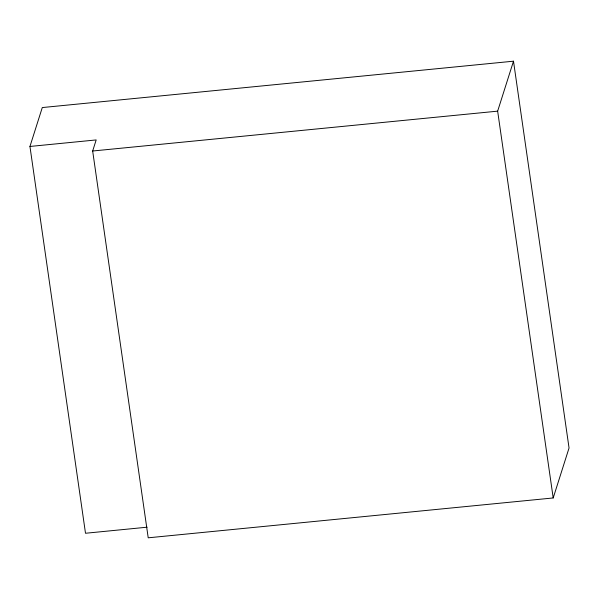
<?xml version="1.0" encoding="UTF-8"?>
<svg xmlns="http://www.w3.org/2000/svg" width="599" height="599" viewBox="0 0 599 599"><rect width="100%" height="100%" fill="white"/><g stroke="black" fill="none" stroke-linecap="round" stroke-linejoin="round"><path stroke-width="0.9" d="M29.95 146.456L42.289 107.558L513.5 61.188L569.05 447.992L553.199 497.956L148.215 537.812L92.665 151.008L96.177 139.934L29.95 146.456L85.5 533.26L147.129 527.195M553.199 497.956L497.649 111.152L513.5 61.188M92.665 151.008L497.649 111.152"/></g></svg>
